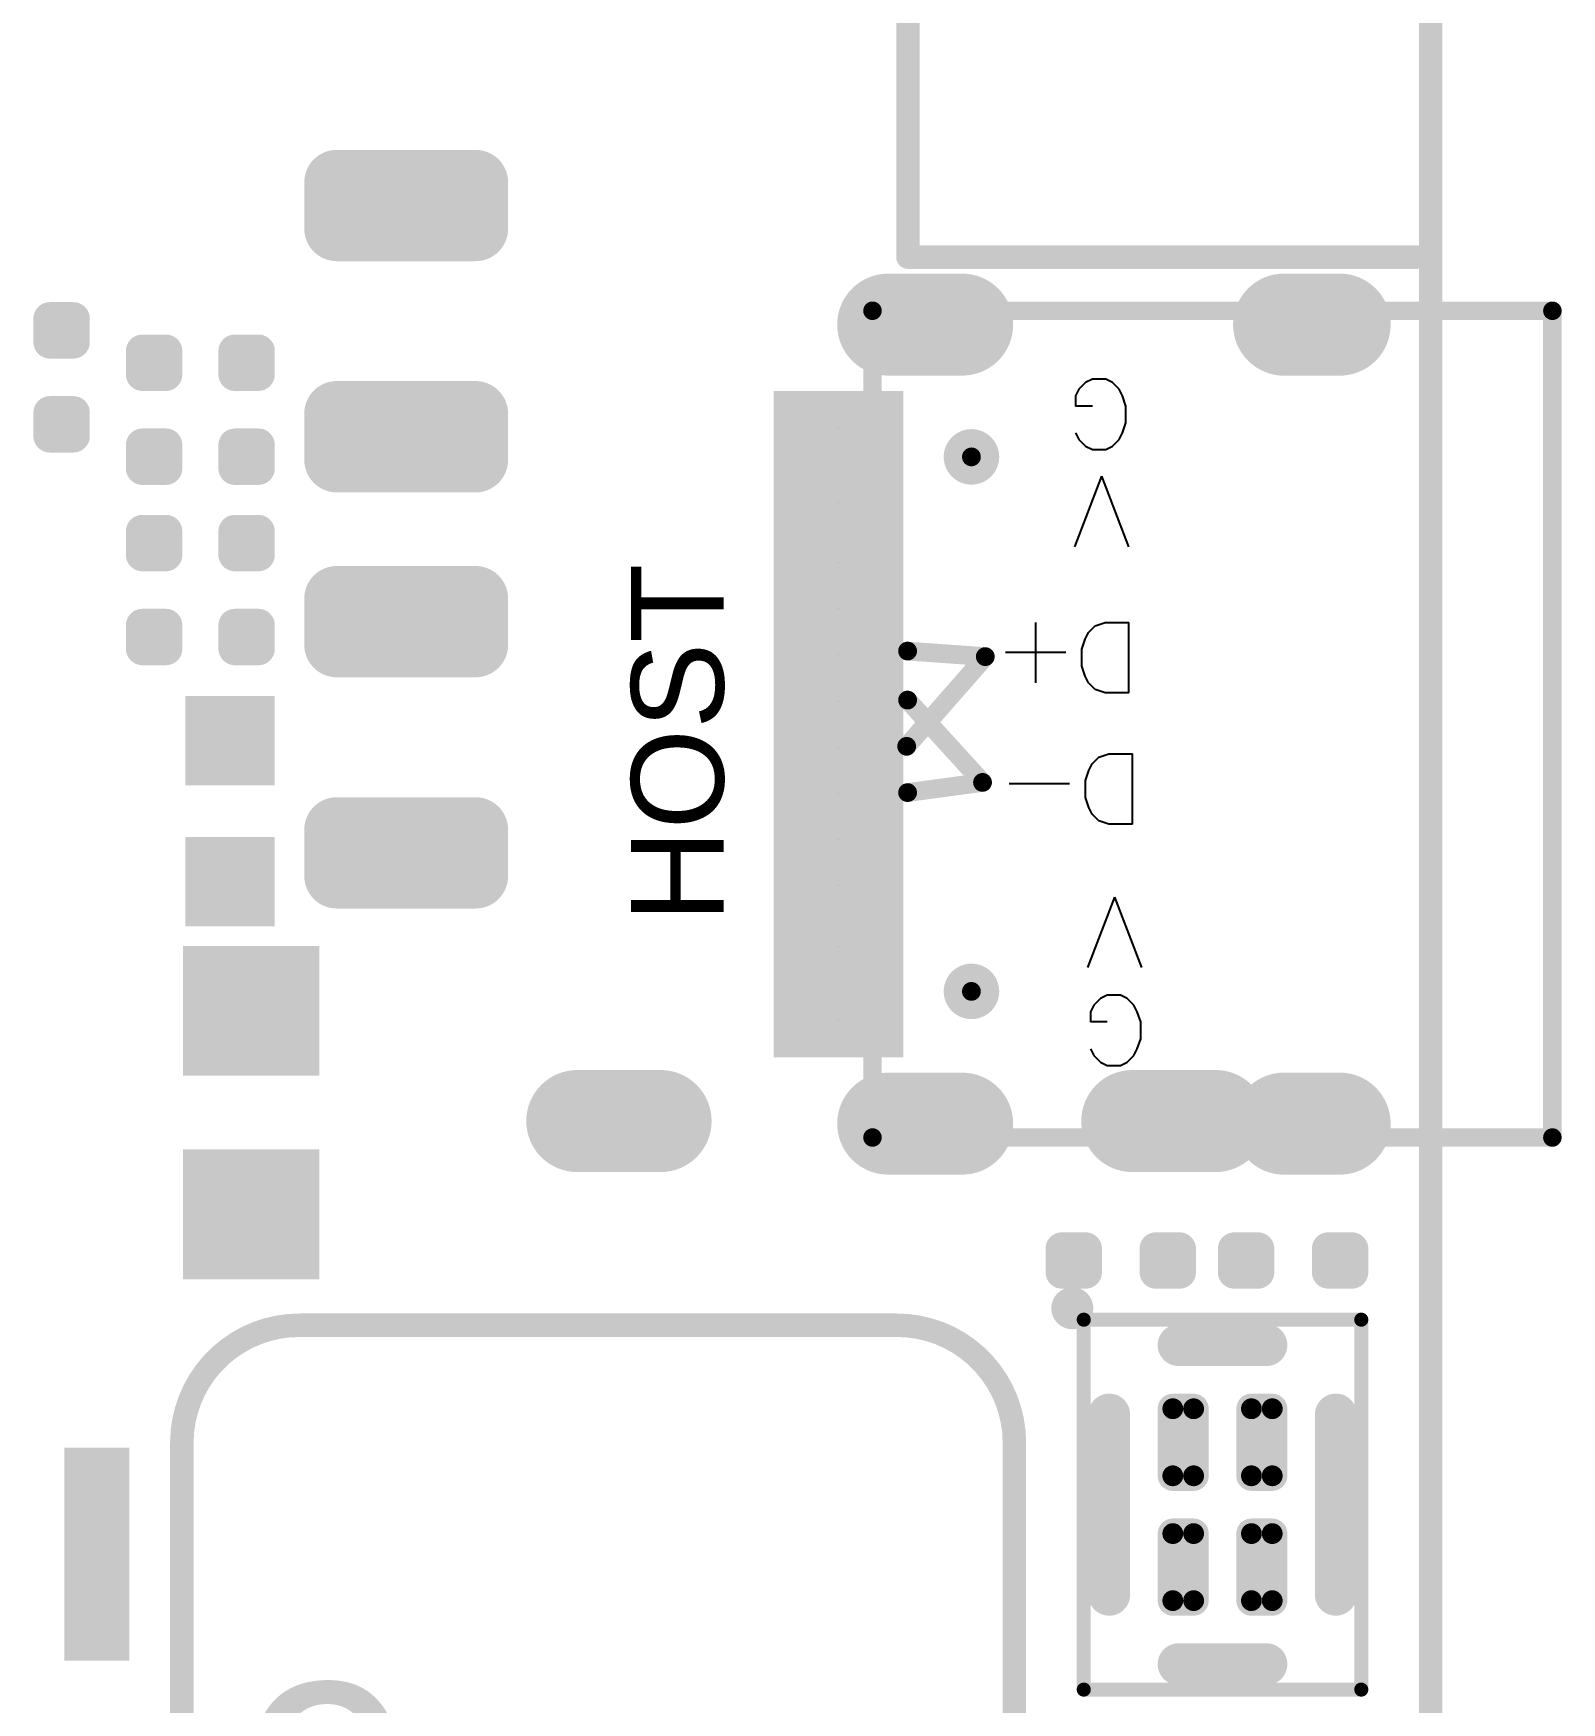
# Model space of a CAD drawing. Header units: millimetres. Extents: x 154 to 268, y 72 to 174.
# Drawn here: x 237.44 to 253.96, y 82.37 to 100.42 of the extents above; entities that cross this region are included whole.
import ezdxf

# ---------------------------------------------------------------- set-up
doc = ezdxf.new("R2010")
doc.units = ezdxf.units.MM
for name, color, linetype in [('Mechanical9', 56, 'Continuous'), ('PadHoleLayer', 156, 'Continuous'), ('TopOverlay', 52, 'Continuous'), ('TopPaste', 8, 'Continuous'), ('TopSolder', 216, 'Continuous')]:
    doc.layers.add(name, color=color, linetype=linetype)
doc.styles.get("Standard").update_dxf_attribs({"font": 'arial.ttf'})
doc.dimstyles.new('ISO-25', dxfattribs={"dimtxt": 2.5, "dimasz": 2, "dimexe": 1.25, "dimexo": 0.625, "dimtad": 1, "dimtxsty": 'Standard', "dimcen": 2.5, "dimadec": 0, "dimazin": 0, "dimtfac": 1, "dimtmove": 0, "dimatfit": 3, "dimfxl": 1, "dimarcsym": 0})

# ---------------------------------------------------------------- blocks, each defined once
blk = doc.blocks.new('*D14')
at = {"color": 0, "lineweight": -2}
for p, q in [((239.044, 80.828), (239.044, 78.16)), ((248.044, 80.828), (248.044, 78.16)), ((241.044, 79.41), (246.044, 79.41))]:
    blk.add_line(p, q, dxfattribs=at)
at = {"color": 0}
for points in [[(241.044, 79.743), (241.044, 79.076), (239.044, 79.41)], [(246.044, 79.743), (246.044, 79.076), (248.044, 79.41)]]:
    blk.add_solid(points, dxfattribs=at)
at = {"layer": 'Defpoints', "color": 0}
for p in [(239.044, 81.453), (248.044, 81.453), (248.044, 79.41)]:
    blk.add_point(p, dxfattribs=at)
at = {"color": 0, "insert": (243.544, 81.311), "char_height": 2.5, "attachment_point": 5}
blk.add_mtext('9mm', dxfattribs=at)

msp = doc.modelspace()

# ---------------------------------------------------------------- linework, layer by layer
at = {"layer": 'Mechanical9', "const_width": 0.254}
for points in [[(252.544, 81.453), (252.544, 164.453)], [(240.314, 86.453), (246.774, 86.453)], [(239.044, 81.453), (239.044, 85.183)], [(248.044, 81.453), (248.044, 85.183)]]:
    msp.add_lwpolyline(points, dxfattribs=at)
for points in [[(239.044, 85.183, -0.414214), (240.314, 86.453)], [(246.774, 86.453, -0.414214), (248.044, 85.183)]]:
    msp.add_lwpolyline(points, format="xyb", dxfattribs=at)
at = {"layer": 'Mechanical9', "const_width": 0.127}
for points in [[(240.25, 86.453, 1), (240.377, 86.453, 1)], [(240.25, 86.453, 1), (240.377, 86.453, 1)], [(246.71, 86.453, 1), (246.837, 86.453, 1)], [(246.71, 86.453, 1), (246.837, 86.453, 1)], [(238.98, 85.183, 1), (239.107, 85.183, 1)], [(238.98, 85.183, 1), (239.107, 85.183, 1)], [(247.98, 85.183, 1), (248.107, 85.183, 1)], [(247.98, 85.183, 1), (248.107, 85.183, 1)]]:
    msp.add_lwpolyline(points, format="xyb", close=True, dxfattribs=at)
at = {"layer": 'PadHoleLayer'}
for points, const_width in [([(246.792, 97.461), (247.367, 97.461, -1), (247.367, 97.086), (246.792, 97.086, -1)], 0.125), ([(251.122, 97.461), (251.397, 97.461, -1), (251.397, 97.086), (251.122, 97.086, -1)], 0.125), ([(247.43, 95.843, 1), (247.73, 95.843, 1)], 0.3), ([(247.43, 90.063, 1), (247.73, 90.063, 1)], 0.3), ([(244.144, 88.436), (243.394, 88.436, -1), (243.394, 88.886), (244.144, 88.886, -1)], 0.15), ([(246.792, 88.82), (247.367, 88.82, -1), (247.367, 88.445), (246.792, 88.445, -1)], 0.125), ([(250.144, 88.436), (249.394, 88.436, -1), (249.394, 88.886), (250.144, 88.886, -1)], 0.15), ([(251.122, 88.82), (251.397, 88.82, -1), (251.397, 88.445), (251.122, 88.445, -1)], 0.125)]:
    msp.add_lwpolyline(points, format="xyb", close=True, dxfattribs=dict(at, const_width=const_width))
for points in [[(246.144, 96.153), (246.144, 96.153, -1), (246.144, 96.153), (246.144, 96.153, -1)], [(246.144, 95.353), (246.144, 95.353, -1), (246.144, 95.353), (246.144, 95.353, -1)], [(246.144, 94.703), (246.144, 94.703, -1), (246.144, 94.703), (246.144, 94.703, -1)], [(246.144, 94.203), (246.144, 94.203, -1), (246.144, 94.203), (246.144, 94.203, -1)], [(246.144, 93.703), (246.144, 93.703, -1), (246.144, 93.703), (246.144, 93.703, -1)], [(246.144, 93.203), (246.144, 93.203, -1), (246.144, 93.203), (246.144, 93.203, -1)], [(246.144, 92.703), (246.144, 92.703, -1), (246.144, 92.703), (246.144, 92.703, -1)], [(246.144, 92.203), (246.144, 92.203, -1), (246.144, 92.203), (246.144, 92.203, -1)], [(246.144, 91.703), (246.144, 91.703, -1), (246.144, 91.703), (246.144, 91.703, -1)], [(246.144, 91.203), (246.144, 91.203, -1), (246.144, 91.203), (246.144, 91.203, -1)], [(246.144, 90.553), (246.144, 90.553, -1), (246.144, 90.553), (246.144, 90.553, -1)], [(246.144, 89.753), (246.144, 89.753, -1), (246.144, 89.753), (246.144, 89.753, -1)]]:
    msp.add_lwpolyline(points, format="xyb", close=True, dxfattribs=at)
at = {"layer": 'TopOverlay'}
for p, q in [((248.742, 96.574), (248.706, 96.502)), ((248.814, 96.647), (248.742, 96.574)), ((248.887, 96.683), (248.814, 96.647)), ((249.032, 96.683), (248.887, 96.683)), ((249.105, 96.647), (249.032, 96.683)), ((249.177, 96.574), (249.105, 96.647)), ((249.213, 96.502), (249.177, 96.574)), ((248.706, 96.502), (248.706, 96.393)), ((248.887, 96.393), (248.706, 96.393)), ((249.25, 96.393), (249.213, 96.502)), ((249.25, 96.211), (249.25, 96.393)), ((249.213, 96.103), (249.25, 96.211)), ((248.706, 96.103), (248.742, 96.03)), ((248.742, 96.03), (248.814, 95.957)), ((249.105, 95.957), (249.177, 96.03)), ((249.177, 96.03), (249.213, 96.103)), ((248.814, 95.957), (248.887, 95.921)), ((248.887, 95.921), (249.032, 95.921)), ((249.032, 95.921), (249.105, 95.957)), ((248.699, 94.871), (248.989, 95.633)), ((249.28, 94.871), (248.989, 95.633)), ((248.275, 93.4), (248.275, 94.053)), ((248.917, 94.017), (249.026, 94.053)), ((249.026, 94.053), (249.28, 94.053)), ((249.28, 93.291), (249.28, 94.053)), ((248.772, 93.763), (248.808, 93.872)), ((248.808, 93.872), (248.844, 93.944)), ((248.844, 93.944), (248.917, 94.017)), ((248.601, 93.727), (247.948, 93.727)), ((248.772, 93.581), (248.772, 93.763)), ((248.808, 93.473), (248.772, 93.581)), ((248.844, 93.4), (248.808, 93.473)), ((248.917, 93.327), (248.844, 93.4)), ((249.026, 93.291), (248.917, 93.327)), ((249.28, 93.291), (249.026, 93.291)), ((248.957, 92.597), (249.066, 92.633)), ((249.066, 92.633), (249.32, 92.633)), ((249.32, 91.871), (249.32, 92.633)), ((248.812, 92.343), (248.848, 92.452)), ((248.848, 92.452), (248.884, 92.524)), ((248.884, 92.524), (248.957, 92.597)), ((248.641, 92.307), (247.988, 92.307)), ((248.812, 92.161), (248.812, 92.343)), ((248.848, 92.053), (248.812, 92.161)), ((248.884, 91.98), (248.848, 92.053)), ((248.957, 91.907), (248.884, 91.98)), ((249.066, 91.871), (248.957, 91.907)), ((249.32, 91.871), (249.066, 91.871)), ((248.839, 90.321), (249.129, 91.083)), ((249.42, 90.321), (249.129, 91.083)), ((248.902, 89.914), (248.866, 89.842)), ((248.974, 89.987), (248.902, 89.914)), ((249.047, 90.023), (248.974, 89.987)), ((249.192, 90.023), (249.047, 90.023)), ((249.265, 89.987), (249.192, 90.023)), ((249.337, 89.914), (249.265, 89.987)), ((249.373, 89.842), (249.337, 89.914)), ((248.866, 89.842), (248.866, 89.733)), ((249.047, 89.733), (248.866, 89.733)), ((249.41, 89.733), (249.373, 89.842)), ((249.41, 89.551), (249.41, 89.733)), ((249.373, 89.443), (249.41, 89.551)), ((248.866, 89.443), (248.902, 89.37)), ((248.902, 89.37), (248.974, 89.297)), ((249.265, 89.297), (249.337, 89.37)), ((249.337, 89.37), (249.373, 89.443)), ((248.974, 89.297), (249.047, 89.261)), ((249.047, 89.261), (249.192, 89.261)), ((249.192, 89.261), (249.265, 89.297))]:
    msp.add_line(p, q, dxfattribs=at)
for points, const_width in [([(246.894, 98.003), (246.894, 107.353)], 0.254), ([(246.894, 98.003), (252.394, 98.003)], 0.254), ([(246.51, 88.483), (246.51, 97.423)], 0.2), ([(246.51, 97.423), (253.86, 97.423)], 0.2), ([(253.86, 88.483), (253.86, 97.423)], 0.2), ([(246.88, 92.713), (247.73, 93.683)], 0.203), ([(246.89, 93.743), (247.73, 93.683)], 0.203), ([(246.89, 93.213), (247.7, 92.323)], 0.203), ([(246.89, 92.213), (247.7, 92.323)], 0.203), ([(246.51, 88.483), (253.86, 88.483)], 0.2), ([(248.794, 86.513), (251.794, 86.513)], 0.152), ([(248.794, 86.513), (248.794, 82.513)], 0.152), ([(251.794, 82.513), (251.794, 86.513)], 0.152), ([(248.794, 82.513), (251.794, 82.513)], 0.152)]:
    msp.add_lwpolyline(points, dxfattribs=dict(at, const_width=const_width))
for points, const_width in [([(246.83, 98.003, 1), (246.957, 98.003, 1)], 0.127), ([(246.83, 98.003, 1), (246.957, 98.003, 1)], 0.127), ([(252.33, 98.003, 1), (252.457, 98.003, 1)], 0.127), ([(246.46, 97.423, 1), (246.56, 97.423, 1)], 0.1), ([(246.46, 97.423, 1), (246.56, 97.423, 1)], 0.1), ([(253.81, 97.423, 1), (253.91, 97.423, 1)], 0.1), ([(253.81, 97.423, 1), (253.91, 97.423, 1)], 0.1), ([(246.839, 93.743, 1), (246.94, 93.743, 1)], 0.102), ([(247.679, 93.683, 1), (247.78, 93.683, 1)], 0.102), ([(247.679, 93.683, 1), (247.78, 93.683, 1)], 0.102), ([(246.839, 93.213, 1), (246.94, 93.213, 1)], 0.102), ([(246.829, 92.713, 1), (246.93, 92.713, 1)], 0.102), ([(247.649, 92.323, 1), (247.75, 92.323, 1)], 0.102), ([(247.649, 92.323, 1), (247.75, 92.323, 1)], 0.102), ([(246.839, 92.213, 1), (246.94, 92.213, 1)], 0.102), ([(246.46, 88.483, 1), (246.56, 88.483, 1)], 0.1), ([(246.46, 88.483, 1), (246.56, 88.483, 1)], 0.1), ([(253.81, 88.483, 1), (253.91, 88.483, 1)], 0.1), ([(253.81, 88.483, 1), (253.91, 88.483, 1)], 0.1), ([(248.77, 86.637, 1), (248.57, 86.637, 1)], 0.254), ([(248.507, 86.637, 1), (248.634, 86.637, 1)], 0.127), ([(248.707, 86.637, 1), (248.834, 86.637, 1)], 0.127), ([(248.756, 86.513, 1), (248.832, 86.513, 1)], 0.0762), ([(248.756, 86.513, 1), (248.832, 86.513, 1)], 0.0762), ([(251.756, 86.513, 1), (251.832, 86.513, 1)], 0.0762), ([(251.756, 86.513, 1), (251.832, 86.513, 1)], 0.0762), ([(248.756, 82.513, 1), (248.832, 82.513, 1)], 0.0762), ([(248.756, 82.513, 1), (248.832, 82.513, 1)], 0.0762), ([(251.756, 82.513, 1), (251.832, 82.513, 1)], 0.0762), ([(251.756, 82.513, 1), (251.832, 82.513, 1)], 0.0762)]:
    msp.add_lwpolyline(points, format="xyb", close=True, dxfattribs=dict(at, const_width=const_width))
at = {"layer": 'TopPaste'}
for points, const_width in [([(240.594, 98.811, 1), (240.844, 98.811, 1)], 0.25), ([(242.094, 98.811, 1), (242.344, 98.811, 1)], 0.25), ([(240.594, 98.311, 1), (240.844, 98.311, 1)], 0.25), ([(242.094, 98.311, 1), (242.344, 98.311, 1)], 0.25), ([(237.553, 97.338, 1), (237.68, 97.338, 1)], 0.127), ([(237.807, 97.338, 1), (237.934, 97.338, 1)], 0.127), ([(237.553, 97.084, 1), (237.68, 97.084, 1)], 0.127), ([(237.807, 97.084, 1), (237.934, 97.084, 1)], 0.127), ([(238.553, 96.988, 1), (238.68, 96.988, 1)], 0.127), ([(238.807, 96.988, 1), (238.934, 96.988, 1)], 0.127), ([(239.553, 96.988, 1), (239.68, 96.988, 1)], 0.127), ([(239.807, 96.988, 1), (239.934, 96.988, 1)], 0.127), ([(238.553, 96.734, 1), (238.68, 96.734, 1)], 0.127), ([(238.807, 96.734, 1), (238.934, 96.734, 1)], 0.127), ([(239.553, 96.734, 1), (239.68, 96.734, 1)], 0.127), ([(239.807, 96.734, 1), (239.934, 96.734, 1)], 0.127), ([(237.553, 96.322, 1), (237.68, 96.322, 1)], 0.127), ([(237.807, 96.322, 1), (237.934, 96.322, 1)], 0.127), ([(240.594, 96.311, 1), (240.844, 96.311, 1)], 0.25), ([(242.094, 96.311, 1), (242.344, 96.311, 1)], 0.25), ([(237.553, 96.068, 1), (237.68, 96.068, 1)], 0.127), ([(237.807, 96.068, 1), (237.934, 96.068, 1)], 0.127), ([(238.553, 95.972, 1), (238.68, 95.972, 1)], 0.127), ([(238.807, 95.972, 1), (238.934, 95.972, 1)], 0.127), ([(239.553, 95.972, 1), (239.68, 95.972, 1)], 0.127), ([(239.807, 95.972, 1), (239.934, 95.972, 1)], 0.127), ([(240.594, 95.811, 1), (240.844, 95.811, 1)], 0.25), ([(242.094, 95.811, 1), (242.344, 95.811, 1)], 0.25), ([(238.553, 95.718, 1), (238.68, 95.718, 1)], 0.127), ([(238.807, 95.718, 1), (238.934, 95.718, 1)], 0.127), ([(239.553, 95.718, 1), (239.68, 95.718, 1)], 0.127), ([(239.807, 95.718, 1), (239.934, 95.718, 1)], 0.127), ([(238.553, 95.038, 1), (238.68, 95.038, 1)], 0.127), ([(238.807, 95.038, 1), (238.934, 95.038, 1)], 0.127), ([(239.553, 95.038, 1), (239.68, 95.038, 1)], 0.127), ([(239.807, 95.038, 1), (239.934, 95.038, 1)], 0.127), ([(238.553, 94.784, 1), (238.68, 94.784, 1)], 0.127), ([(238.807, 94.784, 1), (238.934, 94.784, 1)], 0.127), ([(239.553, 94.784, 1), (239.68, 94.784, 1)], 0.127), ([(239.807, 94.784, 1), (239.934, 94.784, 1)], 0.127), ([(240.594, 94.311, 1), (240.844, 94.311, 1)], 0.25), ([(242.094, 94.311, 1), (242.344, 94.311, 1)], 0.25), ([(238.553, 94.022, 1), (238.68, 94.022, 1)], 0.127), ([(238.807, 94.022, 1), (238.934, 94.022, 1)], 0.127), ([(239.553, 94.022, 1), (239.68, 94.022, 1)], 0.127), ([(239.807, 94.022, 1), (239.934, 94.022, 1)], 0.127), ([(240.594, 93.811, 1), (240.844, 93.811, 1)], 0.25), ([(242.094, 93.811, 1), (242.344, 93.811, 1)], 0.25), ([(238.553, 93.768, 1), (238.68, 93.768, 1)], 0.127), ([(238.807, 93.768, 1), (238.934, 93.768, 1)], 0.127), ([(239.553, 93.768, 1), (239.68, 93.768, 1)], 0.127), ([(239.807, 93.768, 1), (239.934, 93.768, 1)], 0.127), ([(240.594, 91.811, 1), (240.844, 91.811, 1)], 0.25), ([(242.094, 91.811, 1), (242.344, 91.811, 1)], 0.25), ([(240.594, 91.311, 1), (240.844, 91.311, 1)], 0.25), ([(242.094, 91.311, 1), (242.344, 91.311, 1)], 0.25), ([(248.495, 87.28, 1), (248.622, 87.28, 1)], 0.127), ([(248.749, 87.28, 1), (248.876, 87.28, 1)], 0.127), ([(249.511, 87.28, 1), (249.638, 87.28, 1)], 0.127), ([(249.765, 87.28, 1), (249.892, 87.28, 1)], 0.127), ([(250.359, 87.28, 1), (250.486, 87.28, 1)], 0.127), ([(250.613, 87.28, 1), (250.74, 87.28, 1)], 0.127), ([(251.375, 87.28, 1), (251.502, 87.28, 1)], 0.127), ([(251.629, 87.28, 1), (251.756, 87.28, 1)], 0.127), ([(248.495, 87.026, 1), (248.622, 87.026, 1)], 0.127), ([(248.749, 87.026, 1), (248.876, 87.026, 1)], 0.127), ([(249.511, 87.026, 1), (249.638, 87.026, 1)], 0.127), ([(249.765, 87.026, 1), (249.892, 87.026, 1)], 0.127), ([(250.359, 87.026, 1), (250.486, 87.026, 1)], 0.127), ([(250.613, 87.026, 1), (250.74, 87.026, 1)], 0.127), ([(251.375, 87.026, 1), (251.502, 87.026, 1)], 0.127), ([(251.629, 87.026, 1), (251.756, 87.026, 1)], 0.127), ([(249.731, 86.238, 1), (249.906, 86.238, 1)], 0.175), ([(250.681, 86.238, 1), (250.856, 86.238, 1)], 0.175), ([(248.981, 85.488, 1), (249.156, 85.488, 1)], 0.175), ([(249.7, 85.55, 1), (249.813, 85.55, 1)], 0.112), ([(249.925, 85.55, 1), (250.038, 85.55, 1)], 0.112), ([(250.55, 85.55, 1), (250.663, 85.55, 1)], 0.112), ([(250.775, 85.55, 1), (250.888, 85.55, 1)], 0.112), ([(251.431, 85.488, 1), (251.606, 85.488, 1)], 0.175), ([(249.7, 84.825, 1), (249.813, 84.825, 1)], 0.112), ([(249.925, 84.825, 1), (250.038, 84.825, 1)], 0.112), ([(250.55, 84.825, 1), (250.663, 84.825, 1)], 0.112), ([(250.775, 84.825, 1), (250.888, 84.825, 1)], 0.112), ([(249.7, 84.2, 1), (249.813, 84.2, 1)], 0.112), ([(249.925, 84.2, 1), (250.038, 84.2, 1)], 0.112), ([(250.55, 84.2, 1), (250.663, 84.2, 1)], 0.112), ([(250.775, 84.2, 1), (250.888, 84.2, 1)], 0.112), ([(248.981, 83.538, 1), (249.156, 83.538, 1)], 0.175), ([(249.7, 83.475, 1), (249.813, 83.475, 1)], 0.112), ([(249.925, 83.475, 1), (250.038, 83.475, 1)], 0.112), ([(250.55, 83.475, 1), (250.663, 83.475, 1)], 0.112), ([(250.775, 83.475, 1), (250.888, 83.475, 1)], 0.112), ([(251.431, 83.538, 1), (251.606, 83.538, 1)], 0.175), ([(249.731, 82.788, 1), (249.906, 82.788, 1)], 0.175), ([(250.681, 82.788, 1), (250.856, 82.788, 1)], 0.175)]:
    msp.add_lwpolyline(points, format="xyb", close=True, dxfattribs=dict(at, const_width=const_width))
at = {"layer": 'TopPaste', "const_width": 0.35}
for points in [[(250.769, 86.238), (249.819, 86.238)], [(249.069, 85.488), (249.069, 83.538)], [(251.519, 83.538), (251.519, 85.488)], [(249.819, 82.788), (250.769, 82.788)]]:
    msp.add_lwpolyline(points, dxfattribs=at)
at = {"layer": 'TopPaste'}
for points in [[(242.219, 98.061), (242.219, 99.061), (240.719, 98.061), (240.719, 99.061)], [(242.469, 98.311), (242.469, 98.811), (240.469, 98.311), (240.469, 98.811)], [(237.49, 97.338), (237.49, 97.084), (237.998, 97.338), (237.998, 97.084)], [(237.617, 97.465), (237.617, 96.957), (237.871, 97.465), (237.871, 96.957)], [(238.871, 96.607), (238.871, 97.115), (238.617, 96.607), (238.617, 97.115)], [(239.871, 96.607), (239.871, 97.115), (239.617, 96.607), (239.617, 97.115)], [(238.998, 96.734), (238.998, 96.988), (238.49, 96.734), (238.49, 96.988)], [(239.998, 96.734), (239.998, 96.988), (239.49, 96.734), (239.49, 96.988)], [(237.617, 96.449), (237.617, 95.941), (237.871, 96.449), (237.871, 95.941)], [(242.219, 95.561), (242.219, 96.561), (240.719, 95.561), (240.719, 96.561)], [(246.744, 95.853), (246.744, 96.453), (245.544, 95.853), (245.544, 96.453)], [(237.49, 96.322), (237.49, 96.068), (237.998, 96.322), (237.998, 96.068)], [(242.469, 95.811), (242.469, 96.311), (240.469, 95.811), (240.469, 96.311)], [(238.871, 95.591), (238.871, 96.099), (238.617, 95.591), (238.617, 96.099)], [(239.871, 95.591), (239.871, 96.099), (239.617, 95.591), (239.617, 96.099)], [(238.998, 95.718), (238.998, 95.972), (238.49, 95.718), (238.49, 95.972)], [(239.998, 95.718), (239.998, 95.972), (239.49, 95.718), (239.49, 95.972)], [(246.744, 95.053), (246.744, 95.653), (245.544, 95.053), (245.544, 95.653)], [(238.617, 95.165), (238.617, 94.657), (238.871, 95.165), (238.871, 94.657)], [(239.617, 95.165), (239.617, 94.657), (239.871, 95.165), (239.871, 94.657)], [(238.49, 95.038), (238.49, 94.784), (238.998, 95.038), (238.998, 94.784)], [(239.49, 95.038), (239.49, 94.784), (239.998, 95.038), (239.998, 94.784)], [(246.744, 94.553), (246.744, 94.853), (245.544, 94.553), (245.544, 94.853)], [(242.219, 93.561), (242.219, 94.561), (240.719, 93.561), (240.719, 94.561)], [(242.469, 93.811), (242.469, 94.311), (240.469, 93.811), (240.469, 94.311)], [(246.744, 94.053), (246.744, 94.353), (245.544, 94.053), (245.544, 94.353)], [(238.617, 94.149), (238.617, 93.641), (238.871, 94.149), (238.871, 93.641)], [(239.617, 94.149), (239.617, 93.641), (239.871, 94.149), (239.871, 93.641)], [(238.49, 94.022), (238.49, 93.768), (238.998, 94.022), (238.998, 93.768)], [(239.49, 94.022), (239.49, 93.768), (239.998, 94.022), (239.998, 93.768)], [(246.744, 93.553), (246.744, 93.853), (245.544, 93.553), (245.544, 93.853)], [(246.744, 93.053), (246.744, 93.353), (245.544, 93.053), (245.544, 93.353)], [(239.185, 93.156), (239.185, 92.394), (239.947, 93.156), (239.947, 92.394)], [(245.544, 92.853), (245.544, 92.553), (246.744, 92.853), (246.744, 92.553)], [(245.544, 92.353), (245.544, 92.053), (246.744, 92.353), (246.744, 92.053)], [(242.219, 91.061), (242.219, 92.061), (240.719, 91.061), (240.719, 92.061)], [(242.469, 91.311), (242.469, 91.811), (240.469, 91.311), (240.469, 91.811)], [(245.544, 91.853), (245.544, 91.553), (246.744, 91.853), (246.744, 91.553)], [(239.185, 91.632), (239.185, 90.87), (239.947, 91.632), (239.947, 90.87)], [(245.544, 91.353), (245.544, 91.053), (246.744, 91.353), (246.744, 91.053)], [(245.544, 90.853), (245.544, 90.253), (246.744, 90.853), (246.744, 90.253)], [(240.429, 89.253), (240.429, 90.453), (239.159, 89.253), (239.159, 90.453)], [(245.544, 90.053), (245.544, 89.453), (246.744, 90.053), (246.744, 89.453)], [(240.429, 87.053), (240.429, 88.253), (239.159, 87.053), (239.159, 88.253)], [(248.559, 86.899), (248.813, 86.899), (248.559, 87.407), (248.813, 87.407)], [(249.575, 86.899), (249.829, 86.899), (249.575, 87.407), (249.829, 87.407)], [(250.676, 87.407), (250.422, 87.407), (250.676, 86.899), (250.422, 86.899)], [(251.692, 87.407), (251.438, 87.407), (251.692, 86.899), (251.438, 86.899)], [(248.432, 87.026), (248.94, 87.026), (248.432, 87.28), (248.94, 87.28)], [(249.448, 87.026), (249.956, 87.026), (249.448, 87.28), (249.956, 87.28)], [(250.803, 87.28), (250.295, 87.28), (250.803, 87.026), (250.295, 87.026)], [(251.819, 87.28), (251.311, 87.28), (251.819, 87.026), (251.311, 87.026)], [(249.756, 85.663), (249.756, 84.713), (249.981, 85.663), (249.981, 84.713)], [(250.606, 85.663), (250.606, 84.713), (250.831, 85.663), (250.831, 84.713)], [(249.644, 85.55), (249.644, 84.825), (250.094, 85.55), (250.094, 84.825)], [(250.494, 85.55), (250.494, 84.825), (250.944, 85.55), (250.944, 84.825)], [(237.826, 82.878), (238.426, 82.878), (237.826, 85.078), (238.426, 85.078)], [(249.756, 84.313), (249.756, 83.363), (249.981, 84.313), (249.981, 83.363)], [(250.606, 84.313), (250.606, 83.363), (250.831, 84.313), (250.831, 83.363)], [(249.644, 84.2), (249.644, 83.475), (250.094, 84.2), (250.094, 83.475)], [(250.494, 84.2), (250.494, 83.475), (250.944, 84.2), (250.944, 83.475)]]:
    msp.add_solid(points, dxfattribs=at)
at = {"layer": 'TopSolder'}
for points, const_width in [([(240.543, 98.811, 1), (240.895, 98.811, 1)], 0.352), ([(242.043, 98.811, 1), (242.395, 98.811, 1)], 0.352), ([(240.543, 98.311, 1), (240.895, 98.311, 1)], 0.352), ([(242.043, 98.311, 1), (242.395, 98.311, 1)], 0.352), ([(246.404, 97.273, 1), (246.955, 97.273, 1)], 0.552), ([(247.204, 97.273, 1), (247.755, 97.273, 1)], 0.552), ([(250.684, 97.273, 1), (251.236, 97.273, 1)], 0.552), ([(251.284, 97.273, 1), (251.836, 97.273, 1)], 0.552), ([(237.528, 97.338, 1), (237.706, 97.338, 1)], 0.178), ([(237.782, 97.338, 1), (237.96, 97.338, 1)], 0.178), ([(237.528, 97.084, 1), (237.706, 97.084, 1)], 0.178), ([(237.782, 97.084, 1), (237.96, 97.084, 1)], 0.178), ([(238.528, 96.988, 1), (238.706, 96.988, 1)], 0.178), ([(238.782, 96.988, 1), (238.96, 96.988, 1)], 0.178), ([(239.528, 96.988, 1), (239.706, 96.988, 1)], 0.178), ([(239.782, 96.988, 1), (239.96, 96.988, 1)], 0.178), ([(238.528, 96.734, 1), (238.706, 96.734, 1)], 0.178), ([(238.782, 96.734, 1), (238.96, 96.734, 1)], 0.178), ([(239.528, 96.734, 1), (239.706, 96.734, 1)], 0.178), ([(239.782, 96.734, 1), (239.96, 96.734, 1)], 0.178), ([(240.543, 96.311, 1), (240.895, 96.311, 1)], 0.352), ([(242.043, 96.311, 1), (242.395, 96.311, 1)], 0.352), ([(237.528, 96.322, 1), (237.706, 96.322, 1)], 0.178), ([(237.782, 96.322, 1), (237.96, 96.322, 1)], 0.178), ([(237.528, 96.068, 1), (237.706, 96.068, 1)], 0.178), ([(237.782, 96.068, 1), (237.96, 96.068, 1)], 0.178), ([(238.528, 95.972, 1), (238.706, 95.972, 1)], 0.178), ([(238.782, 95.972, 1), (238.96, 95.972, 1)], 0.178), ([(239.528, 95.972, 1), (239.706, 95.972, 1)], 0.178), ([(239.782, 95.972, 1), (239.96, 95.972, 1)], 0.178), ([(240.543, 95.811, 1), (240.895, 95.811, 1)], 0.352), ([(242.043, 95.811, 1), (242.395, 95.811, 1)], 0.352), ([(238.528, 95.718, 1), (238.706, 95.718, 1)], 0.178), ([(238.782, 95.718, 1), (238.96, 95.718, 1)], 0.178), ([(239.528, 95.718, 1), (239.706, 95.718, 1)], 0.178), ([(239.782, 95.718, 1), (239.96, 95.718, 1)], 0.178), ([(247.529, 95.843, 1), (247.63, 95.843, 1)], 0.102), ([(238.528, 95.038, 1), (238.706, 95.038, 1)], 0.178), ([(238.782, 95.038, 1), (238.96, 95.038, 1)], 0.178), ([(239.528, 95.038, 1), (239.706, 95.038, 1)], 0.178), ([(239.782, 95.038, 1), (239.96, 95.038, 1)], 0.178), ([(238.528, 94.784, 1), (238.706, 94.784, 1)], 0.178), ([(238.782, 94.784, 1), (238.96, 94.784, 1)], 0.178), ([(239.528, 94.784, 1), (239.706, 94.784, 1)], 0.178), ([(239.782, 94.784, 1), (239.96, 94.784, 1)], 0.178), ([(240.543, 94.311, 1), (240.895, 94.311, 1)], 0.352), ([(242.043, 94.311, 1), (242.395, 94.311, 1)], 0.352), ([(238.528, 94.022, 1), (238.706, 94.022, 1)], 0.178), ([(238.782, 94.022, 1), (238.96, 94.022, 1)], 0.178), ([(239.528, 94.022, 1), (239.706, 94.022, 1)], 0.178), ([(239.782, 94.022, 1), (239.96, 94.022, 1)], 0.178), ([(240.543, 93.811, 1), (240.895, 93.811, 1)], 0.352), ([(242.043, 93.811, 1), (242.395, 93.811, 1)], 0.352), ([(238.528, 93.768, 1), (238.706, 93.768, 1)], 0.178), ([(238.782, 93.768, 1), (238.96, 93.768, 1)], 0.178), ([(239.528, 93.768, 1), (239.706, 93.768, 1)], 0.178), ([(239.782, 93.768, 1), (239.96, 93.768, 1)], 0.178), ([(240.543, 91.811, 1), (240.895, 91.811, 1)], 0.352), ([(242.043, 91.811, 1), (242.395, 91.811, 1)], 0.352), ([(240.543, 91.311, 1), (240.895, 91.311, 1)], 0.352), ([(242.043, 91.311, 1), (242.395, 91.311, 1)], 0.352), ([(247.529, 90.063, 1), (247.63, 90.063, 1)], 0.102), ([(243.043, 88.661, 1), (243.595, 88.661, 1)], 0.552), ([(243.943, 88.661, 1), (244.495, 88.661, 1)], 0.552), ([(246.404, 88.633, 1), (246.955, 88.633, 1)], 0.552), ([(247.204, 88.633, 1), (247.755, 88.633, 1)], 0.552), ([(249.043, 88.661, 1), (249.595, 88.661, 1)], 0.552), ([(249.943, 88.661, 1), (250.495, 88.661, 1)], 0.552), ([(250.684, 88.633, 1), (251.236, 88.633, 1)], 0.552), ([(251.284, 88.633, 1), (251.836, 88.633, 1)], 0.552), ([(248.47, 87.28, 1), (248.648, 87.28, 1)], 0.178), ([(248.724, 87.28, 1), (248.902, 87.28, 1)], 0.178), ([(249.486, 87.28, 1), (249.664, 87.28, 1)], 0.178), ([(249.74, 87.28, 1), (249.918, 87.28, 1)], 0.178), ([(250.333, 87.28, 1), (250.511, 87.28, 1)], 0.178), ([(250.587, 87.28, 1), (250.765, 87.28, 1)], 0.178), ([(251.349, 87.28, 1), (251.527, 87.28, 1)], 0.178), ([(251.603, 87.28, 1), (251.781, 87.28, 1)], 0.178), ([(248.47, 87.026, 1), (248.648, 87.026, 1)], 0.178), ([(248.724, 87.026, 1), (248.902, 87.026, 1)], 0.178), ([(249.486, 87.026, 1), (249.664, 87.026, 1)], 0.178), ([(249.74, 87.026, 1), (249.918, 87.026, 1)], 0.178), ([(250.333, 87.026, 1), (250.511, 87.026, 1)], 0.178), ([(250.587, 87.026, 1), (250.765, 87.026, 1)], 0.178), ([(251.349, 87.026, 1), (251.527, 87.026, 1)], 0.178), ([(251.603, 87.026, 1), (251.781, 87.026, 1)], 0.178), ([(249.706, 86.238, 1), (249.932, 86.238, 1)], 0.226), ([(250.656, 86.238, 1), (250.882, 86.238, 1)], 0.226), ([(248.956, 85.488, 1), (249.182, 85.488, 1)], 0.226), ([(249.675, 85.55, 1), (249.838, 85.55, 1)], 0.163), ([(249.9, 85.55, 1), (250.063, 85.55, 1)], 0.163), ([(250.525, 85.55, 1), (250.688, 85.55, 1)], 0.163), ([(250.75, 85.55, 1), (250.913, 85.55, 1)], 0.163), ([(251.406, 85.488, 1), (251.632, 85.488, 1)], 0.226), ([(249.675, 84.825, 1), (249.838, 84.825, 1)], 0.163), ([(249.9, 84.825, 1), (250.063, 84.825, 1)], 0.163), ([(250.525, 84.825, 1), (250.688, 84.825, 1)], 0.163), ([(250.75, 84.825, 1), (250.913, 84.825, 1)], 0.163), ([(249.675, 84.2, 1), (249.838, 84.2, 1)], 0.163), ([(249.9, 84.2, 1), (250.063, 84.2, 1)], 0.163), ([(250.525, 84.2, 1), (250.688, 84.2, 1)], 0.163), ([(250.75, 84.2, 1), (250.913, 84.2, 1)], 0.163), ([(248.956, 83.538, 1), (249.182, 83.538, 1)], 0.226), ([(251.406, 83.538, 1), (251.632, 83.538, 1)], 0.226), ([(249.675, 83.475, 1), (249.838, 83.475, 1)], 0.163), ([(249.9, 83.475, 1), (250.063, 83.475, 1)], 0.163), ([(250.525, 83.475, 1), (250.688, 83.475, 1)], 0.163), ([(250.75, 83.475, 1), (250.913, 83.475, 1)], 0.163), ([(249.706, 82.788, 1), (249.932, 82.788, 1)], 0.226), ([(250.656, 82.788, 1), (250.882, 82.788, 1)], 0.226)]:
    msp.add_lwpolyline(points, format="xyb", close=True, dxfattribs=dict(at, const_width=const_width))
for points, const_width in [([(246.68, 97.273), (247.48, 97.273)], 1.103), ([(250.96, 97.273), (251.56, 97.273)], 1.103), ([(243.319, 88.661), (244.219, 88.661)], 1.103), ([(247.48, 88.633), (246.68, 88.633)], 1.103), ([(249.319, 88.661), (250.219, 88.661)], 1.103), ([(251.56, 88.633), (250.96, 88.633)], 1.103), ([(250.769, 86.238), (249.819, 86.238)], 0.452), ([(249.069, 85.488), (249.069, 83.538)], 0.452), ([(251.519, 83.538), (251.519, 85.488)], 0.452), ([(249.819, 82.788), (250.769, 82.788)], 0.452)]:
    msp.add_lwpolyline(points, dxfattribs=dict(at, const_width=const_width))
for points in [[(242.219, 97.959), (242.219, 99.163), (240.719, 97.959), (240.719, 99.163)], [(242.57, 98.311), (242.57, 98.811), (240.367, 98.311), (240.367, 98.811)], [(237.617, 97.516), (237.617, 96.906), (237.871, 97.516), (237.871, 96.906)], [(237.439, 97.338), (237.439, 97.084), (238.049, 97.338), (238.049, 97.084)], [(238.871, 96.556), (238.871, 97.166), (238.617, 96.556), (238.617, 97.166)], [(239.871, 96.556), (239.871, 97.166), (239.617, 96.556), (239.617, 97.166)], [(239.049, 96.734), (239.049, 96.988), (238.439, 96.734), (238.439, 96.988)], [(240.049, 96.734), (240.049, 96.988), (239.439, 96.734), (239.439, 96.988)], [(242.219, 95.459), (242.219, 96.663), (240.719, 95.459), (240.719, 96.663)], [(237.617, 96.5), (237.617, 95.89), (237.871, 96.5), (237.871, 95.89)], [(246.845, 95.751), (246.845, 96.555), (245.442, 95.751), (245.442, 96.555)], [(237.439, 96.322), (237.439, 96.068), (238.049, 96.322), (238.049, 96.068)], [(242.57, 95.811), (242.57, 96.311), (240.367, 95.811), (240.367, 96.311)], [(238.871, 95.54), (238.871, 96.15), (238.617, 95.54), (238.617, 96.15)], [(239.871, 95.54), (239.871, 96.15), (239.617, 95.54), (239.617, 96.15)], [(239.049, 95.718), (239.049, 95.972), (238.439, 95.718), (238.439, 95.972)], [(240.049, 95.718), (240.049, 95.972), (239.439, 95.718), (239.439, 95.972)], [(246.845, 94.951), (246.845, 95.755), (245.442, 94.951), (245.442, 95.755)], [(238.617, 95.216), (238.617, 94.606), (238.871, 95.216), (238.871, 94.606)], [(239.617, 95.216), (239.617, 94.606), (239.871, 95.216), (239.871, 94.606)], [(238.439, 95.038), (238.439, 94.784), (239.049, 95.038), (239.049, 94.784)], [(239.439, 95.038), (239.439, 94.784), (240.049, 95.038), (240.049, 94.784)], [(246.845, 94.451), (246.845, 94.955), (245.442, 94.451), (245.442, 94.955)], [(242.219, 93.459), (242.219, 94.663), (240.719, 93.459), (240.719, 94.663)], [(246.845, 93.951), (246.845, 94.455), (245.442, 93.951), (245.442, 94.455)], [(242.57, 93.811), (242.57, 94.311), (240.367, 93.811), (240.367, 94.311)], [(238.617, 94.2), (238.617, 93.59), (238.871, 94.2), (238.871, 93.59)], [(239.617, 94.2), (239.617, 93.59), (239.871, 94.2), (239.871, 93.59)], [(238.439, 94.022), (238.439, 93.768), (239.049, 94.022), (239.049, 93.768)], [(239.439, 94.022), (239.439, 93.768), (240.049, 94.022), (240.049, 93.768)], [(246.845, 93.451), (246.845, 93.955), (245.442, 93.451), (245.442, 93.955)], [(246.845, 92.951), (246.845, 93.455), (245.442, 92.951), (245.442, 93.455)], [(239.083, 93.258), (239.083, 92.292), (240.049, 93.258), (240.049, 92.292)], [(245.442, 92.955), (245.442, 92.451), (246.845, 92.955), (246.845, 92.451)], [(245.442, 92.455), (245.442, 91.951), (246.845, 92.455), (246.845, 91.951)], [(242.219, 90.959), (242.219, 92.163), (240.719, 90.959), (240.719, 92.163)], [(245.442, 91.955), (245.442, 91.451), (246.845, 91.955), (246.845, 91.451)], [(239.083, 91.734), (239.083, 90.768), (240.049, 91.734), (240.049, 90.768)], [(242.57, 91.311), (242.57, 91.811), (240.367, 91.311), (240.367, 91.811)], [(245.442, 91.455), (245.442, 90.951), (246.845, 91.455), (246.845, 90.951)], [(245.442, 90.955), (245.442, 90.151), (246.845, 90.955), (246.845, 90.151)], [(240.53, 89.151), (240.53, 90.555), (239.057, 89.151), (239.057, 90.555)], [(245.442, 90.155), (245.442, 89.351), (246.845, 90.155), (246.845, 89.351)], [(240.53, 86.951), (240.53, 88.355), (239.057, 86.951), (239.057, 88.355)], [(248.559, 86.848), (248.813, 86.848), (248.559, 87.458), (248.813, 87.458)], [(249.575, 86.848), (249.829, 86.848), (249.575, 87.458), (249.829, 87.458)], [(250.676, 87.458), (250.422, 87.458), (250.676, 86.848), (250.422, 86.848)], [(251.692, 87.458), (251.438, 87.458), (251.692, 86.848), (251.438, 86.848)], [(248.381, 87.026), (248.991, 87.026), (248.381, 87.28), (248.991, 87.28)], [(249.397, 87.026), (250.007, 87.026), (249.397, 87.28), (250.007, 87.28)], [(250.854, 87.28), (250.244, 87.28), (250.854, 87.026), (250.244, 87.026)], [(251.87, 87.28), (251.26, 87.28), (251.87, 87.026), (251.26, 87.026)], [(249.756, 85.714), (249.756, 84.662), (249.981, 85.714), (249.981, 84.662)], [(250.606, 85.714), (250.606, 84.662), (250.831, 85.714), (250.831, 84.662)], [(249.593, 85.55), (249.593, 84.825), (250.145, 85.55), (250.145, 84.825)], [(250.443, 85.55), (250.443, 84.825), (250.995, 85.55), (250.995, 84.825)], [(237.775, 82.827), (238.476, 82.827), (237.775, 85.129), (238.476, 85.129)], [(249.756, 84.364), (249.756, 83.312), (249.981, 84.364), (249.981, 83.312)], [(250.606, 84.364), (250.606, 83.312), (250.831, 84.364), (250.831, 83.312)], [(249.593, 84.2), (249.593, 83.475), (250.145, 84.2), (250.145, 83.475)], [(250.443, 84.2), (250.443, 83.475), (250.995, 84.2), (250.995, 83.475)]]:
    msp.add_solid(points, dxfattribs=at)

# ---------------------------------------------------------------- texts
at = {"layer": 'TopOverlay'}
msp.add_text('HOST', height=1, rotation=90, dxfattribs=at).set_placement((244.901, 90.806))

# ---------------------------------------------------------------- dimensions: what is measured, and where the dimension line sits
dim = msp.add_aligned_dim(p1=(239.044, 81.453), p2=(248.044, 81.453), distance=-2.043, dimstyle='ISO-25', override={"dimpost": 'mm'})
dim.commit()
dim.dimension.update_dxf_attribs({"geometry": '*D14', "text_midpoint": (243.544, 81.311)})

doc.saveas('drawing.dxf')
